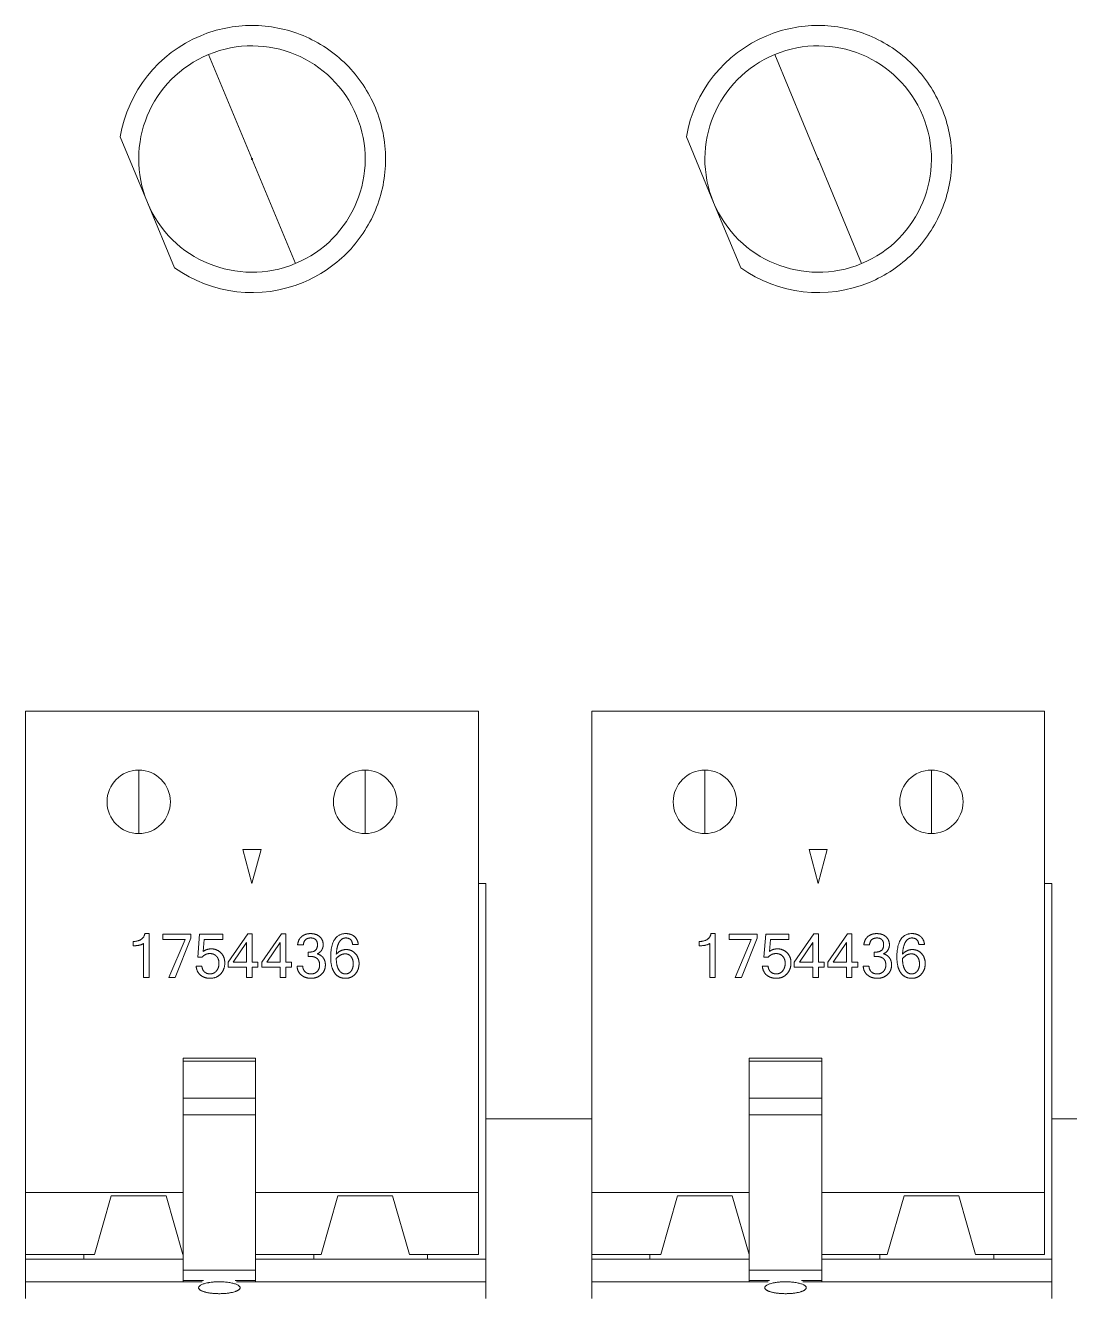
# Model space of a CAD drawing. Header units: millimetres. Extents: x -118 to 1430, y 370 to 1370.
# Drawn here: x 245.22 to 268.27, y 463 to 491.12 of the extents above; entities that cross this region are included whole.
import ezdxf

# ---------------------------------------------------------------- set-up
doc = ezdxf.new("R2010")
doc.units = ezdxf.units.MM
doc.layers.add('TANGENT EDGES', color=7, linetype='Continuous', lineweight=0)
doc.layers.add('VISIBLE', color=7, linetype='Continuous', lineweight=0)

msp = doc.modelspace()

# ---------------------------------------------------------------- linework, layer by layer
at = {"layer": 'TANGENT EDGES'}
for p, q in [((250.217, 488.177), (249.263, 490.477)), ((262.717, 488.177), (261.763, 490.477)), ((251.179, 485.858), (250.225, 488.158)), ((263.679, 485.858), (262.725, 488.158)), ((247.721, 474.67), (247.721, 473.27)), ((252.721, 473.27), (252.721, 474.67)), ((260.221, 474.67), (260.221, 473.27)), ((265.221, 473.27), (265.221, 474.67)), ((250.301, 468.246), (248.701, 468.246)), ((262.801, 468.246), (261.201, 468.246)), ((250.301, 467.425), (248.701, 467.425)), ((262.801, 467.425), (261.201, 467.425)), ((249.149, 463.402), (248.701, 463.402)), ((250.301, 463.402), (249.853, 463.402)), ((261.649, 463.402), (261.201, 463.402)), ((262.801, 463.402), (262.353, 463.402))]:
    msp.add_line(p, q, dxfattribs=at)
for centre, radius, start, end in [((250.221, 488.167), 0.01, 112.5227, 292.5227), ((250.221, 488.167), 0.01, 292.5227, 112.5227), ((262.721, 488.167), 0.01, 112.5227, 292.5227), ((262.721, 488.167), 0.01, 292.5227, 112.5227), ((247.721, 473.97), 0.7, 90, 270), ((247.721, 473.97), 0.7, 270, 90), ((252.721, 473.97), 0.7, 90, 270), ((252.721, 473.97), 0.7, 270, 90), ((260.221, 473.97), 0.7, 90, 270), ((260.221, 473.97), 0.7, 270, 90), ((265.221, 473.97), 0.7, 90, 270), ((265.221, 473.97), 0.7, 270, 90)]:
    msp.add_arc(centre, radius, start, end, dxfattribs=at)
at = {"layer": 'VISIBLE'}
for p, q in [((247.312, 488.656), (247.912, 487.21)), ((259.812, 488.656), (260.412, 487.21)), ((247.912, 487.21), (248.512, 485.763)), ((260.412, 487.21), (261.012, 485.763)), ((245.221, 475.97), (245.221, 466.97)), ((245.221, 475.97), (255.221, 475.97)), ((255.221, 475.97), (255.221, 466.97)), ((257.721, 475.97), (257.721, 466.97)), ((257.721, 475.97), (267.721, 475.97)), ((267.721, 475.97), (267.721, 466.97)), ((250.422, 472.92), (250.02, 472.92)), ((250.02, 472.92), (250.221, 472.17)), ((250.422, 472.92), (250.221, 472.17)), ((262.922, 472.92), (262.52, 472.92)), ((262.52, 472.92), (262.721, 472.17)), ((262.922, 472.92), (262.721, 472.17)), ((255.221, 472.17), (255.381, 472.17)), ((255.381, 463.87), (255.381, 472.17)), ((267.721, 472.17), (267.881, 472.17)), ((267.881, 463.87), (267.881, 472.17)), ((247.855, 471.06), (247.949, 471.06)), ((247.949, 471.06), (247.949, 470.09)), ((248.255, 470.931), (248.255, 471.044)), ((248.255, 471.044), (248.872, 471.044)), ((248.872, 471.044), (248.872, 470.958)), ((249.023, 470.54), (249.063, 471.044)), ((249.063, 471.044), (249.575, 471.044)), ((249.575, 471.044), (249.575, 470.931)), ((249.694, 470.426), (250.129, 471.056)), ((250.129, 471.056), (250.225, 471.056)), ((250.225, 471.056), (250.225, 470.426)), ((250.436, 470.426), (250.87, 471.056)), ((250.87, 471.056), (250.966, 471.056)), ((250.966, 471.056), (250.966, 470.426)), ((260.355, 471.06), (260.449, 471.06)), ((260.449, 471.06), (260.449, 470.09)), ((260.755, 470.931), (260.755, 471.044)), ((260.755, 471.044), (261.372, 471.044)), ((261.372, 471.044), (261.372, 470.958)), ((261.523, 470.54), (261.563, 471.044)), ((261.563, 471.044), (262.075, 471.044)), ((262.075, 471.044), (262.075, 470.931)), ((262.194, 470.426), (262.629, 471.056)), ((262.629, 471.056), (262.725, 471.056)), ((262.725, 471.056), (262.725, 470.426)), ((262.936, 470.426), (263.37, 471.056)), ((263.37, 471.056), (263.466, 471.056)), ((263.466, 471.056), (263.466, 470.426)), ((247.597, 470.791), (247.597, 470.887)), ((247.826, 470.09), (247.826, 470.841)), ((248.744, 470.931), (248.255, 470.931)), ((248.388, 470.09), (248.744, 470.931)), ((248.872, 470.958), (248.525, 470.09)), ((249.168, 470.931), (249.147, 470.666)), ((249.575, 470.931), (249.168, 470.931)), ((250.102, 470.863), (249.809, 470.426)), ((250.102, 470.426), (250.102, 470.863)), ((250.843, 470.863), (250.55, 470.426)), ((250.843, 470.426), (250.843, 470.863)), ((251.355, 470.812), (251.228, 470.812)), ((252.569, 470.823), (252.442, 470.823)), ((260.097, 470.791), (260.097, 470.887)), ((260.326, 470.09), (260.326, 470.841)), ((261.244, 470.931), (260.755, 470.931)), ((260.888, 470.09), (261.244, 470.931)), ((261.372, 470.958), (261.025, 470.09)), ((261.668, 470.931), (261.647, 470.666)), ((262.075, 470.931), (261.668, 470.931)), ((262.602, 470.863), (262.309, 470.426)), ((262.602, 470.426), (262.602, 470.863)), ((263.343, 470.863), (263.05, 470.426)), ((263.343, 470.426), (263.343, 470.863)), ((263.855, 470.812), (263.728, 470.812)), ((265.069, 470.823), (264.942, 470.823)), ((249.119, 470.54), (249.023, 470.54)), ((249.694, 470.318), (249.694, 470.426)), ((249.809, 470.426), (250.102, 470.426)), ((250.225, 470.426), (250.354, 470.426)), ((250.354, 470.426), (250.354, 470.318)), ((250.436, 470.318), (250.436, 470.426)), ((250.55, 470.426), (250.843, 470.426)), ((250.966, 470.426), (251.095, 470.426)), ((251.095, 470.426), (251.095, 470.318)), ((251.46, 470.555), (251.46, 470.651)), ((251.46, 470.651), (251.488, 470.651)), ((251.507, 470.555), (251.46, 470.555)), ((261.619, 470.54), (261.523, 470.54)), ((262.194, 470.318), (262.194, 470.426)), ((262.309, 470.426), (262.602, 470.426)), ((262.725, 470.426), (262.854, 470.426)), ((262.854, 470.426), (262.854, 470.318)), ((262.936, 470.318), (262.936, 470.426)), ((263.05, 470.426), (263.343, 470.426)), ((263.466, 470.426), (263.595, 470.426)), ((263.595, 470.426), (263.595, 470.318)), ((263.96, 470.555), (263.96, 470.651)), ((263.96, 470.651), (263.988, 470.651)), ((264.007, 470.555), (263.96, 470.555)), ((248.988, 470.34), (249.115, 470.34)), ((250.102, 470.318), (249.694, 470.318)), ((250.102, 470.09), (250.102, 470.318)), ((250.225, 470.318), (250.225, 470.09)), ((250.354, 470.318), (250.225, 470.318)), ((250.843, 470.318), (250.436, 470.318)), ((250.843, 470.09), (250.843, 470.318)), ((251.095, 470.318), (250.966, 470.318)), ((250.966, 470.318), (250.966, 470.09)), ((251.216, 470.342), (251.343, 470.342)), ((261.488, 470.34), (261.615, 470.34)), ((262.602, 470.318), (262.194, 470.318)), ((262.602, 470.09), (262.602, 470.318)), ((262.725, 470.318), (262.725, 470.09)), ((262.854, 470.318), (262.725, 470.318)), ((263.343, 470.318), (262.936, 470.318)), ((263.343, 470.09), (263.343, 470.318)), ((263.595, 470.318), (263.466, 470.318)), ((263.466, 470.318), (263.466, 470.09)), ((263.716, 470.342), (263.843, 470.342)), ((247.949, 470.09), (247.826, 470.09)), ((248.525, 470.09), (248.388, 470.09)), ((250.225, 470.09), (250.102, 470.09)), ((250.966, 470.09), (250.843, 470.09)), ((260.449, 470.09), (260.326, 470.09)), ((261.025, 470.09), (260.888, 470.09)), ((262.725, 470.09), (262.602, 470.09)), ((263.466, 470.09), (263.343, 470.09)), ((250.301, 468.31), (248.701, 468.31)), ((248.701, 468.31), (248.701, 468.246)), ((248.701, 468.246), (248.701, 467.425)), ((250.301, 468.31), (250.301, 468.246)), ((250.301, 468.246), (250.301, 467.425)), ((262.801, 468.31), (261.201, 468.31)), ((261.201, 468.31), (261.201, 468.246)), ((261.201, 468.246), (261.201, 467.425)), ((262.801, 468.31), (262.801, 468.246)), ((262.801, 468.246), (262.801, 467.425)), ((248.701, 467.055), (248.701, 467.425)), ((250.301, 467.055), (250.301, 467.425)), ((261.201, 467.055), (261.201, 467.425)), ((262.801, 467.055), (262.801, 467.425)), ((250.301, 467.055), (248.701, 467.055)), ((248.701, 463.627), (248.701, 467.055)), ((250.301, 463.627), (250.301, 467.055)), ((262.801, 467.055), (261.201, 467.055)), ((261.201, 463.627), (261.201, 467.055)), ((262.801, 463.627), (262.801, 467.055)), ((245.221, 466.97), (245.221, 465.344)), ((255.221, 466.97), (255.221, 465.344)), ((255.381, 466.97), (257.721, 466.97)), ((257.721, 466.97), (257.721, 465.344)), ((267.721, 466.97), (267.721, 465.344)), ((270.221, 466.97), (267.881, 466.97)), ((248.701, 465.344), (245.221, 465.344)), ((245.221, 465.344), (245.221, 463.97)), ((255.221, 465.344), (250.301, 465.344)), ((255.221, 465.344), (255.221, 463.97)), ((261.201, 465.344), (257.721, 465.344)), ((257.721, 465.344), (257.721, 463.97)), ((267.721, 465.344), (262.801, 465.344)), ((267.721, 465.344), (267.721, 463.97)), ((247.116, 465.27), (246.746, 463.97)), ((248.326, 465.27), (247.116, 465.27)), ((248.696, 463.97), (248.326, 465.27)), ((252.116, 465.27), (251.746, 463.97)), ((253.326, 465.27), (252.116, 465.27)), ((253.326, 465.27), (253.696, 463.97)), ((259.616, 465.27), (259.246, 463.97)), ((260.826, 465.27), (259.616, 465.27)), ((261.196, 463.97), (260.826, 465.27)), ((264.616, 465.27), (264.246, 463.97)), ((265.826, 465.27), (264.616, 465.27)), ((265.826, 465.27), (266.196, 463.97)), ((245.221, 463.97), (246.746, 463.97)), ((245.221, 463.97), (245.221, 463.87)), ((246.506, 463.97), (246.506, 463.87)), ((248.696, 463.97), (248.701, 463.97)), ((250.301, 463.97), (251.746, 463.97)), ((251.586, 463.87), (251.586, 463.97)), ((253.696, 463.97), (255.221, 463.97)), ((254.096, 463.87), (254.096, 463.97)), ((257.721, 463.97), (259.246, 463.97)), ((257.721, 463.97), (257.721, 463.87)), ((259.006, 463.97), (259.006, 463.87)), ((261.196, 463.97), (261.201, 463.97)), ((262.801, 463.97), (264.246, 463.97)), ((264.086, 463.87), (264.086, 463.97)), ((266.196, 463.97), (267.721, 463.97)), ((266.596, 463.87), (266.596, 463.97)), ((245.221, 463.87), (245.221, 463.37)), ((245.221, 463.87), (246.506, 463.87)), ((248.701, 463.87), (246.506, 463.87)), ((250.301, 463.87), (251.586, 463.87)), ((254.096, 463.87), (251.586, 463.87)), ((254.096, 463.87), (255.381, 463.87)), ((255.381, 463.37), (255.381, 463.87)), ((257.721, 463.87), (257.721, 463.37)), ((257.721, 463.87), (259.006, 463.87)), ((261.201, 463.87), (259.006, 463.87)), ((262.801, 463.87), (264.086, 463.87)), ((266.596, 463.87), (264.086, 463.87)), ((266.596, 463.87), (267.881, 463.87)), ((267.881, 463.37), (267.881, 463.87)), ((250.301, 463.627), (248.701, 463.627)), ((248.701, 463.627), (248.701, 463.402)), ((248.701, 463.37), (248.701, 463.402)), ((250.301, 463.627), (250.301, 463.402)), ((250.301, 463.37), (250.301, 463.402)), ((262.801, 463.627), (261.201, 463.627)), ((261.201, 463.627), (261.201, 463.402)), ((261.201, 463.37), (261.201, 463.402)), ((262.801, 463.627), (262.801, 463.402)), ((262.801, 463.37), (262.801, 463.402)), ((245.221, 463.37), (249.119, 463.37)), ((245.221, 463.37), (245.221, 463)), ((249.883, 463.37), (255.381, 463.37)), ((255.381, 463), (255.381, 463.37)), ((257.721, 463.37), (261.619, 463.37)), ((257.721, 463.37), (257.721, 463)), ((262.383, 463.37), (267.881, 463.37)), ((267.881, 463), (267.881, 463.37))]:
    msp.add_line(p, q, dxfattribs=at)
for centre, radius, start, end in [((250.221, 488.167), 2.95, 101.2727, 112.5227), ((250.221, 488.167), 2.95, 90.0227, 101.2727), ((250.221, 488.167), 2.95, 78.7727, 90.0227), ((250.221, 488.167), 2.95, 56.2727, 78.7727), ((262.721, 488.167), 2.95, 101.2727, 112.5227), ((262.721, 488.167), 2.95, 90.0227, 101.2727), ((262.721, 488.167), 2.95, 78.7727, 90.0227), ((262.721, 488.167), 2.95, 56.2727, 78.7727), ((250.221, 488.167), 2.95, 112.5227, 170.4589), ((250.221, 488.167), 2.5, 292.5227, 112.5227), ((262.721, 488.167), 2.95, 112.5227, 170.4589), ((262.721, 488.167), 2.5, 292.5227, 112.5227), ((250.221, 488.167), 2.5, 112.5227, 292.5227), ((250.221, 488.167), 2.95, 45.0227, 56.2727), ((262.721, 488.167), 2.5, 112.5227, 292.5227), ((262.721, 488.167), 2.95, 45.0227, 56.2727), ((250.221, 488.167), 2.95, 33.7727, 45.0227), ((262.721, 488.167), 2.95, 33.7727, 45.0227), ((250.221, 488.167), 2.95, 11.2727, 33.7727), ((262.721, 488.167), 2.95, 11.2727, 33.7727), ((250.221, 488.167), 2.95, 0.0227, 11.2727), ((262.721, 488.167), 2.95, 0.0227, 11.2727), ((250.221, 488.167), 2.95, 348.7727, 0.0227), ((262.721, 488.167), 2.95, 348.7727, 0.0227), ((250.221, 488.167), 2.95, 326.2727, 348.7727), ((262.721, 488.167), 2.95, 326.2727, 348.7727), ((250.221, 488.167), 2.95, 315.0227, 326.2727), ((262.721, 488.167), 2.95, 315.0227, 326.2727), ((250.221, 488.167), 2.95, 303.7727, 315.0227), ((262.721, 488.167), 2.95, 303.7727, 315.0227), ((250.221, 488.167), 2.95, 234.5865, 292.5227), ((250.221, 488.167), 2.95, 292.5227, 303.7727), ((262.721, 488.167), 2.95, 234.5865, 292.5227), ((262.721, 488.167), 2.95, 292.5227, 303.7727)]:
    msp.add_arc(centre, radius, start, end, dxfattribs=at)
for points in [[(247.597, 470.887), (247.821, 470.887), (247.855, 471.06)], [(251.228, 470.812), (251.242, 470.933), (251.321, 470.997)], [(251.321, 470.997), (251.4, 471.06), (251.515, 471.06)], [(251.515, 471.06), (251.642, 471.06), (251.718, 470.991)], [(251.718, 470.991), (251.794, 470.922), (251.794, 470.812)], [(251.959, 470.536), (251.959, 471.06), (252.296, 471.06)], [(252.296, 471.06), (252.403, 471.06), (252.478, 471)], [(252.478, 471), (252.552, 470.941), (252.569, 470.823)], [(260.097, 470.887), (260.321, 470.887), (260.355, 471.06)], [(263.728, 470.812), (263.742, 470.933), (263.821, 470.997)], [(263.821, 470.997), (263.9, 471.06), (264.015, 471.06)], [(264.015, 471.06), (264.142, 471.06), (264.218, 470.991)], [(264.218, 470.991), (264.294, 470.922), (264.294, 470.812)], [(264.459, 470.536), (264.459, 471.06), (264.796, 471.06)], [(264.796, 471.06), (264.903, 471.06), (264.978, 471)], [(264.978, 471), (265.052, 470.941), (265.069, 470.823)], [(247.826, 470.841), (247.752, 470.791), (247.597, 470.791)], [(249.147, 470.666), (249.218, 470.723), (249.324, 470.723)], [(249.324, 470.723), (249.444, 470.723), (249.532, 470.639)], [(251.517, 470.964), (251.372, 470.964), (251.355, 470.812)], [(251.488, 470.651), (251.667, 470.651), (251.667, 470.815)], [(251.628, 470.926), (251.589, 470.964), (251.517, 470.964)], [(251.667, 470.815), (251.667, 470.887), (251.628, 470.926)], [(251.761, 470.697), (251.728, 470.642), (251.66, 470.614)], [(251.794, 470.812), (251.794, 470.751), (251.761, 470.697)], [(252.147, 470.871), (252.093, 470.779), (252.083, 470.605)], [(252.083, 470.605), (252.178, 470.708), (252.3, 470.708)], [(252.29, 470.964), (252.202, 470.964), (252.147, 470.871)], [(252.442, 470.823), (252.426, 470.964), (252.29, 470.964)], [(252.3, 470.708), (252.42, 470.708), (252.502, 470.621)], [(260.326, 470.841), (260.252, 470.791), (260.097, 470.791)], [(261.647, 470.666), (261.718, 470.723), (261.824, 470.723)], [(261.824, 470.723), (261.944, 470.723), (262.032, 470.639)], [(264.017, 470.964), (263.872, 470.964), (263.855, 470.812)], [(263.988, 470.651), (264.167, 470.651), (264.167, 470.815)], [(264.128, 470.926), (264.089, 470.964), (264.017, 470.964)], [(264.167, 470.815), (264.167, 470.887), (264.128, 470.926)], [(264.261, 470.697), (264.228, 470.642), (264.16, 470.614)], [(264.294, 470.812), (264.294, 470.751), (264.261, 470.697)], [(264.647, 470.871), (264.593, 470.779), (264.583, 470.605)], [(264.583, 470.605), (264.678, 470.708), (264.8, 470.708)], [(264.79, 470.964), (264.702, 470.964), (264.647, 470.871)], [(264.942, 470.823), (264.926, 470.964), (264.79, 470.964)], [(264.8, 470.708), (264.92, 470.708), (265.002, 470.621)], [(249.292, 470.619), (249.19, 470.619), (249.119, 470.54)], [(249.437, 470.561), (249.382, 470.619), (249.292, 470.619)], [(249.493, 470.403), (249.493, 470.503), (249.437, 470.561)], [(249.532, 470.639), (249.621, 470.554), (249.621, 470.414)], [(249.621, 470.414), (249.621, 470.267), (249.532, 470.17)], [(251.662, 470.507), (251.609, 470.555), (251.507, 470.555)], [(251.66, 470.614), (251.747, 470.591), (251.795, 470.525)], [(251.715, 470.368), (251.715, 470.458), (251.662, 470.507)], [(251.795, 470.525), (251.842, 470.459), (251.842, 470.371)], [(252.045, 470.193), (251.959, 470.312), (251.959, 470.536)], [(252.279, 470.613), (252.178, 470.613), (252.082, 470.51)], [(252.082, 470.51), (252.085, 470.345), (252.139, 470.258)], [(252.409, 470.551), (252.361, 470.613), (252.279, 470.613)], [(252.458, 470.392), (252.458, 470.489), (252.409, 470.551)], [(252.502, 470.621), (252.585, 470.534), (252.585, 470.4)], [(261.792, 470.619), (261.69, 470.619), (261.619, 470.54)], [(261.937, 470.561), (261.882, 470.619), (261.792, 470.619)], [(261.993, 470.403), (261.993, 470.503), (261.937, 470.561)], [(262.032, 470.639), (262.121, 470.554), (262.121, 470.414)], [(262.121, 470.414), (262.121, 470.267), (262.032, 470.17)], [(264.162, 470.507), (264.109, 470.555), (264.007, 470.555)], [(264.16, 470.614), (264.247, 470.591), (264.295, 470.525)], [(264.215, 470.368), (264.215, 470.458), (264.162, 470.507)], [(264.295, 470.525), (264.342, 470.459), (264.342, 470.371)], [(264.545, 470.193), (264.459, 470.312), (264.459, 470.536)], [(264.779, 470.613), (264.678, 470.613), (264.582, 470.51)], [(264.582, 470.51), (264.585, 470.345), (264.639, 470.258)], [(264.909, 470.551), (264.861, 470.613), (264.779, 470.613)], [(264.958, 470.392), (264.958, 470.489), (264.909, 470.551)], [(265.002, 470.621), (265.085, 470.534), (265.085, 470.4)], [(249.088, 470.14), (249.002, 470.207), (248.988, 470.34)], [(249.295, 470.073), (249.174, 470.073), (249.088, 470.14)], [(249.115, 470.34), (249.126, 470.254), (249.175, 470.212)], [(249.175, 470.212), (249.225, 470.17), (249.295, 470.17)], [(249.295, 470.17), (249.383, 470.17), (249.438, 470.237)], [(249.532, 470.17), (249.443, 470.073), (249.295, 470.073)], [(249.438, 470.237), (249.493, 470.304), (249.493, 470.403)], [(251.307, 470.147), (251.222, 470.22), (251.216, 470.342)], [(251.527, 470.073), (251.392, 470.073), (251.307, 470.147)], [(251.343, 470.342), (251.343, 470.271), (251.391, 470.22)], [(251.391, 470.22), (251.438, 470.17), (251.527, 470.17)], [(251.527, 470.17), (251.612, 470.17), (251.663, 470.225)], [(251.751, 470.156), (251.661, 470.073), (251.527, 470.073)], [(251.663, 470.225), (251.715, 470.281), (251.715, 470.368)], [(251.842, 470.371), (251.842, 470.239), (251.751, 470.156)], [(252.286, 470.073), (252.131, 470.073), (252.045, 470.193)], [(252.139, 470.258), (252.193, 470.17), (252.283, 470.17)], [(252.283, 470.17), (252.362, 470.17), (252.41, 470.233)], [(252.503, 470.169), (252.421, 470.073), (252.286, 470.073)], [(252.41, 470.233), (252.458, 470.297), (252.458, 470.392)], [(252.585, 470.4), (252.585, 470.264), (252.503, 470.169)], [(261.588, 470.14), (261.502, 470.207), (261.488, 470.34)], [(261.795, 470.073), (261.674, 470.073), (261.588, 470.14)], [(261.615, 470.34), (261.626, 470.254), (261.675, 470.212)], [(261.675, 470.212), (261.725, 470.17), (261.795, 470.17)], [(261.795, 470.17), (261.883, 470.17), (261.938, 470.237)], [(262.032, 470.17), (261.943, 470.073), (261.795, 470.073)], [(261.938, 470.237), (261.993, 470.304), (261.993, 470.403)], [(263.807, 470.147), (263.722, 470.22), (263.716, 470.342)], [(264.027, 470.073), (263.892, 470.073), (263.807, 470.147)], [(263.843, 470.342), (263.843, 470.271), (263.891, 470.22)], [(263.891, 470.22), (263.938, 470.17), (264.027, 470.17)], [(264.027, 470.17), (264.112, 470.17), (264.163, 470.225)], [(264.251, 470.156), (264.161, 470.073), (264.027, 470.073)], [(264.163, 470.225), (264.215, 470.281), (264.215, 470.368)], [(264.342, 470.371), (264.342, 470.239), (264.251, 470.156)], [(264.786, 470.073), (264.631, 470.073), (264.545, 470.193)], [(264.639, 470.258), (264.693, 470.17), (264.783, 470.17)], [(264.783, 470.17), (264.862, 470.17), (264.91, 470.233)], [(265.003, 470.169), (264.921, 470.073), (264.786, 470.073)], [(264.91, 470.233), (264.958, 470.297), (264.958, 470.392)], [(265.085, 470.4), (265.085, 470.264), (265.003, 470.169)]]:
    msp.add_open_spline(points, degree=2, dxfattribs=at)
for points, knots in [([(249.066, 463.198), (249.06, 463.203), (249.055, 463.208), (249.052, 463.213), (249.048, 463.218), (249.046, 463.223), (249.044, 463.228), (249.042, 463.237), (249.042, 463.247), (249.047, 463.256)], [2.0048581, 2.0048581, 2.0048581, 2.0048581, 2.0591781, 2.0591781, 2.0591781, 2.1134097, 2.1134097, 2.1134097, 2.2105486, 2.2105486, 2.2105486, 2.2105486]), ([(249.047, 463.256), (249.047, 463.257), (249.048, 463.258), (249.048, 463.259), (249.051, 463.264), (249.055, 463.269), (249.06, 463.274), (249.065, 463.279), (249.071, 463.284), (249.077, 463.289), (249.084, 463.293), (249.092, 463.298), (249.101, 463.303), (249.11, 463.307), (249.12, 463.312), (249.13, 463.316), (249.141, 463.32), (249.152, 463.324), (249.165, 463.328), (249.177, 463.332), (249.19, 463.335), (249.203, 463.338), (249.217, 463.342), (249.232, 463.345), (249.247, 463.348), (249.254, 463.349), (249.262, 463.351), (249.269, 463.352), (249.277, 463.353), (249.285, 463.354), (249.293, 463.356), (249.309, 463.358), (249.326, 463.36), (249.342, 463.362), (249.351, 463.363), (249.359, 463.364), (249.368, 463.364), (249.377, 463.365), (249.385, 463.366), (249.394, 463.366), (249.412, 463.368), (249.429, 463.368), (249.447, 463.369), (249.465, 463.37), (249.483, 463.37), (249.501, 463.37)], [2.2105486, 2.2105486, 2.2105486, 2.2105486, 2.2216247, 2.2216247, 2.2216247, 2.2759317, 2.2759317, 2.2759317, 2.3299268, 2.3299268, 2.3299268, 2.3840773, 2.3840773, 2.3840773, 2.4384124, 2.4384124, 2.4384124, 2.4925399, 2.4925399, 2.4925399, 2.5464815, 2.5464815, 2.5464815, 2.6005234, 2.6005234, 2.6005234, 2.6274693, 2.6274693, 2.6274693, 2.6544262, 2.6544262, 2.6544262, 2.70843, 2.70843, 2.70843, 2.7353823, 2.7353823, 2.7353823, 2.7623324, 2.7623324, 2.7623324, 2.816373, 2.816373, 2.816373, 2.8702953, 2.8702953, 2.8702953, 2.8702953]), ([(249.501, 463.107), (249.489, 463.107), (249.477, 463.107), (249.465, 463.108), (249.453, 463.108), (249.441, 463.108), (249.429, 463.109), (249.418, 463.109), (249.406, 463.11), (249.394, 463.111), (249.383, 463.112), (249.371, 463.113), (249.36, 463.114), (249.348, 463.115), (249.337, 463.116), (249.326, 463.117), (249.315, 463.119), (249.304, 463.12), (249.294, 463.122), (249.283, 463.123), (249.272, 463.125), (249.262, 463.127), (249.252, 463.128), (249.242, 463.13), (249.233, 463.132), (249.223, 463.134), (249.213, 463.136), (249.204, 463.139), (249.195, 463.141), (249.186, 463.143), (249.178, 463.146), (249.169, 463.148), (249.161, 463.15), (249.154, 463.153), (249.146, 463.156), (249.138, 463.158), (249.131, 463.161), (249.124, 463.164), (249.117, 463.167), (249.111, 463.17), (249.105, 463.173), (249.099, 463.176), (249.093, 463.179), (249.088, 463.182), (249.083, 463.185), (249.078, 463.188), (249.074, 463.191), (249.07, 463.194), (249.066, 463.198)], [1.4329539, 1.4329539, 1.4329539, 1.4329539, 1.4688088, 1.4688088, 1.4688088, 1.5047575, 1.5047575, 1.5047575, 1.5406875, 1.5406875, 1.5406875, 1.5764951, 1.5764951, 1.5764951, 1.6123262, 1.6123262, 1.6123262, 1.6481983, 1.6481983, 1.6481983, 1.6840015, 1.6840015, 1.6840015, 1.7198212, 1.7198212, 1.7198212, 1.7556962, 1.7556962, 1.7556962, 1.7915158, 1.7915158, 1.7915158, 1.827353, 1.827353, 1.827353, 1.8633412, 1.8633412, 1.8633412, 1.899371, 1.899371, 1.899371, 1.9353274, 1.9353274, 1.9353274, 1.9711343, 1.9711343, 1.9711343, 2.0070686, 2.0070686, 2.0070686, 2.0070686]), ([(249.501, 463.37), (249.519, 463.37), (249.537, 463.37), (249.555, 463.369), (249.573, 463.368), (249.591, 463.368), (249.608, 463.366), (249.643, 463.364), (249.677, 463.36), (249.709, 463.356), (249.741, 463.351), (249.771, 463.345), (249.799, 463.338), (249.812, 463.335), (249.825, 463.332), (249.837, 463.328), (249.85, 463.324), (249.861, 463.32), (249.872, 463.316), (249.882, 463.312), (249.892, 463.307), (249.901, 463.303), (249.91, 463.298), (249.918, 463.294), (249.924, 463.289), (249.931, 463.284), (249.937, 463.279), (249.942, 463.274), (249.947, 463.269), (249.951, 463.264), (249.954, 463.259), (249.954, 463.258), (249.955, 463.257), (249.955, 463.256)], [0, 0, 0, 0, 0.054, 0.054, 0.054, 0.1081119, 0.1081119, 0.1081119, 0.2160335, 0.2160335, 0.2160335, 0.3239429, 0.3239429, 0.3239429, 0.3778641, 0.3778641, 0.3778641, 0.4319972, 0.4319972, 0.4319972, 0.4862463, 0.4862463, 0.4862463, 0.5402406, 0.5402406, 0.5402406, 0.5943776, 0.5943776, 0.5943776, 0.6487161, 0.6487161, 0.6487161, 0.6597773, 0.6597773, 0.6597773, 0.6597773]), ([(249.789, 463.137), (249.779, 463.134), (249.769, 463.132), (249.758, 463.13), (249.747, 463.128), (249.736, 463.126), (249.725, 463.124), (249.713, 463.122), (249.702, 463.121), (249.69, 463.119), (249.678, 463.117), (249.666, 463.116), (249.654, 463.115), (249.642, 463.114), (249.629, 463.113), (249.617, 463.112), (249.604, 463.111), (249.591, 463.11), (249.579, 463.109), (249.566, 463.109), (249.553, 463.108), (249.54, 463.108), (249.527, 463.107), (249.514, 463.107), (249.501, 463.107)], [1.1221288, 1.1221288, 1.1221288, 1.1221288, 1.1611473, 1.1611473, 1.1611473, 1.2000646, 1.2000646, 1.2000646, 1.2390162, 1.2390162, 1.2390162, 1.2780027, 1.2780027, 1.2780027, 1.316905, 1.316905, 1.316905, 1.3558904, 1.3558904, 1.3558904, 1.394915, 1.394915, 1.394915, 1.4338398, 1.4338398, 1.4338398, 1.4338398]), ([(249.936, 463.198), (249.933, 463.195), (249.929, 463.192), (249.925, 463.189), (249.921, 463.186), (249.916, 463.183), (249.911, 463.18), (249.907, 463.177), (249.901, 463.175), (249.896, 463.172), (249.89, 463.169), (249.884, 463.167), (249.878, 463.164), (249.872, 463.161), (249.865, 463.159), (249.858, 463.156), (249.852, 463.154), (249.844, 463.152), (249.837, 463.149), (249.822, 463.145), (249.806, 463.14), (249.789, 463.137)], [0.8611269, 0.8611269, 0.8611269, 0.8611269, 0.8938324, 0.8938324, 0.8938324, 0.9265792, 0.9265792, 0.9265792, 0.959467, 0.959467, 0.959467, 0.9924119, 0.9924119, 0.9924119, 1.0253249, 1.0253249, 1.0253249, 1.0581198, 1.0581198, 1.0581198, 1.1235306, 1.1235306, 1.1235306, 1.1235306]), ([(249.955, 463.256), (249.957, 463.252), (249.958, 463.248), (249.959, 463.243), (249.96, 463.238), (249.959, 463.233), (249.958, 463.228), (249.956, 463.223), (249.954, 463.218), (249.95, 463.213), (249.947, 463.208), (249.942, 463.202), (249.936, 463.198)], [0.6597773, 0.6597773, 0.6597773, 0.6597773, 0.7028642, 0.7028642, 0.7028642, 0.7568669, 0.7568669, 0.7568669, 0.8111794, 0.8111794, 0.8111794, 0.8654371, 0.8654371, 0.8654371, 0.8654371]), ([(261.566, 463.198), (261.56, 463.203), (261.555, 463.208), (261.552, 463.213), (261.548, 463.218), (261.546, 463.223), (261.544, 463.228), (261.542, 463.237), (261.542, 463.247), (261.547, 463.256)], [2.0048581, 2.0048581, 2.0048581, 2.0048581, 2.0591781, 2.0591781, 2.0591781, 2.1134097, 2.1134097, 2.1134097, 2.2105486, 2.2105486, 2.2105486, 2.2105486]), ([(261.547, 463.256), (261.547, 463.257), (261.548, 463.258), (261.548, 463.259), (261.551, 463.264), (261.555, 463.269), (261.56, 463.274), (261.565, 463.279), (261.571, 463.284), (261.577, 463.289), (261.584, 463.293), (261.592, 463.298), (261.601, 463.303), (261.61, 463.307), (261.62, 463.312), (261.63, 463.316), (261.641, 463.32), (261.652, 463.324), (261.665, 463.328), (261.677, 463.332), (261.69, 463.335), (261.703, 463.338), (261.717, 463.342), (261.732, 463.345), (261.747, 463.348), (261.754, 463.349), (261.762, 463.351), (261.769, 463.352), (261.777, 463.353), (261.785, 463.354), (261.793, 463.356), (261.809, 463.358), (261.826, 463.36), (261.842, 463.362), (261.851, 463.363), (261.859, 463.364), (261.868, 463.364), (261.877, 463.365), (261.885, 463.366), (261.894, 463.366), (261.912, 463.368), (261.929, 463.368), (261.947, 463.369), (261.965, 463.37), (261.983, 463.37), (262.001, 463.37)], [2.2105486, 2.2105486, 2.2105486, 2.2105486, 2.2216247, 2.2216247, 2.2216247, 2.2759317, 2.2759317, 2.2759317, 2.3299268, 2.3299268, 2.3299268, 2.3840773, 2.3840773, 2.3840773, 2.4384124, 2.4384124, 2.4384124, 2.4925399, 2.4925399, 2.4925399, 2.5464815, 2.5464815, 2.5464815, 2.6005234, 2.6005234, 2.6005234, 2.6274693, 2.6274693, 2.6274693, 2.6544262, 2.6544262, 2.6544262, 2.70843, 2.70843, 2.70843, 2.7353823, 2.7353823, 2.7353823, 2.7623324, 2.7623324, 2.7623324, 2.816373, 2.816373, 2.816373, 2.8702953, 2.8702953, 2.8702953, 2.8702953]), ([(262.001, 463.107), (261.989, 463.107), (261.977, 463.107), (261.965, 463.108), (261.953, 463.108), (261.941, 463.108), (261.929, 463.109), (261.918, 463.109), (261.906, 463.11), (261.894, 463.111), (261.883, 463.112), (261.871, 463.113), (261.86, 463.114), (261.848, 463.115), (261.837, 463.116), (261.826, 463.117), (261.815, 463.119), (261.804, 463.12), (261.794, 463.122), (261.783, 463.123), (261.772, 463.125), (261.762, 463.127), (261.752, 463.128), (261.742, 463.13), (261.733, 463.132), (261.723, 463.134), (261.713, 463.136), (261.704, 463.139), (261.695, 463.141), (261.686, 463.143), (261.678, 463.146), (261.669, 463.148), (261.661, 463.15), (261.654, 463.153), (261.646, 463.156), (261.638, 463.158), (261.631, 463.161), (261.624, 463.164), (261.617, 463.167), (261.611, 463.17), (261.605, 463.173), (261.599, 463.176), (261.593, 463.179), (261.588, 463.182), (261.583, 463.185), (261.578, 463.188), (261.574, 463.191), (261.57, 463.194), (261.566, 463.198)], [1.4329539, 1.4329539, 1.4329539, 1.4329539, 1.4688088, 1.4688088, 1.4688088, 1.5047575, 1.5047575, 1.5047575, 1.5406875, 1.5406875, 1.5406875, 1.5764951, 1.5764951, 1.5764951, 1.6123262, 1.6123262, 1.6123262, 1.6481983, 1.6481983, 1.6481983, 1.6840015, 1.6840015, 1.6840015, 1.7198212, 1.7198212, 1.7198212, 1.7556962, 1.7556962, 1.7556962, 1.7915158, 1.7915158, 1.7915158, 1.827353, 1.827353, 1.827353, 1.8633412, 1.8633412, 1.8633412, 1.899371, 1.899371, 1.899371, 1.9353274, 1.9353274, 1.9353274, 1.9711343, 1.9711343, 1.9711343, 2.0070686, 2.0070686, 2.0070686, 2.0070686]), ([(262.001, 463.37), (262.019, 463.37), (262.037, 463.37), (262.055, 463.369), (262.073, 463.368), (262.091, 463.368), (262.108, 463.366), (262.143, 463.364), (262.177, 463.36), (262.209, 463.356), (262.241, 463.351), (262.271, 463.345), (262.299, 463.338), (262.312, 463.335), (262.325, 463.332), (262.337, 463.328), (262.35, 463.324), (262.361, 463.32), (262.372, 463.316), (262.382, 463.312), (262.392, 463.307), (262.401, 463.303), (262.41, 463.298), (262.418, 463.294), (262.424, 463.289), (262.431, 463.284), (262.437, 463.279), (262.442, 463.274), (262.447, 463.269), (262.451, 463.264), (262.454, 463.259), (262.454, 463.258), (262.455, 463.257), (262.455, 463.256)], [0, 0, 0, 0, 0.054, 0.054, 0.054, 0.1081119, 0.1081119, 0.1081119, 0.2160335, 0.2160335, 0.2160335, 0.3239429, 0.3239429, 0.3239429, 0.3778641, 0.3778641, 0.3778641, 0.4319972, 0.4319972, 0.4319972, 0.4862463, 0.4862463, 0.4862463, 0.5402406, 0.5402406, 0.5402406, 0.5943776, 0.5943776, 0.5943776, 0.6487161, 0.6487161, 0.6487161, 0.6597773, 0.6597773, 0.6597773, 0.6597773]), ([(262.289, 463.137), (262.279, 463.134), (262.269, 463.132), (262.258, 463.13), (262.247, 463.128), (262.236, 463.126), (262.225, 463.124), (262.213, 463.122), (262.202, 463.121), (262.19, 463.119), (262.178, 463.117), (262.166, 463.116), (262.154, 463.115), (262.142, 463.114), (262.129, 463.113), (262.117, 463.112), (262.104, 463.111), (262.091, 463.11), (262.079, 463.109), (262.066, 463.109), (262.053, 463.108), (262.04, 463.108), (262.027, 463.107), (262.014, 463.107), (262.001, 463.107)], [1.1221288, 1.1221288, 1.1221288, 1.1221288, 1.1611473, 1.1611473, 1.1611473, 1.2000646, 1.2000646, 1.2000646, 1.2390162, 1.2390162, 1.2390162, 1.2780027, 1.2780027, 1.2780027, 1.316905, 1.316905, 1.316905, 1.3558904, 1.3558904, 1.3558904, 1.394915, 1.394915, 1.394915, 1.4338398, 1.4338398, 1.4338398, 1.4338398]), ([(262.436, 463.198), (262.433, 463.195), (262.429, 463.192), (262.425, 463.189), (262.421, 463.186), (262.416, 463.183), (262.411, 463.18), (262.407, 463.177), (262.401, 463.175), (262.396, 463.172), (262.39, 463.169), (262.384, 463.167), (262.378, 463.164), (262.372, 463.161), (262.365, 463.159), (262.358, 463.156), (262.352, 463.154), (262.344, 463.152), (262.337, 463.149), (262.322, 463.145), (262.306, 463.14), (262.289, 463.137)], [0.8611269, 0.8611269, 0.8611269, 0.8611269, 0.8938324, 0.8938324, 0.8938324, 0.9265792, 0.9265792, 0.9265792, 0.959467, 0.959467, 0.959467, 0.9924119, 0.9924119, 0.9924119, 1.0253249, 1.0253249, 1.0253249, 1.0581198, 1.0581198, 1.0581198, 1.1235306, 1.1235306, 1.1235306, 1.1235306]), ([(262.455, 463.256), (262.457, 463.252), (262.458, 463.248), (262.459, 463.243), (262.46, 463.238), (262.459, 463.233), (262.458, 463.228), (262.456, 463.223), (262.454, 463.218), (262.45, 463.213), (262.447, 463.208), (262.442, 463.202), (262.436, 463.198)], [0.6597773, 0.6597773, 0.6597773, 0.6597773, 0.7028642, 0.7028642, 0.7028642, 0.7568669, 0.7568669, 0.7568669, 0.8111794, 0.8111794, 0.8111794, 0.8654371, 0.8654371, 0.8654371, 0.8654371])]:
    msp.add_open_spline(points, degree=3, knots=knots, dxfattribs=at)

doc.saveas('drawing.dxf')
